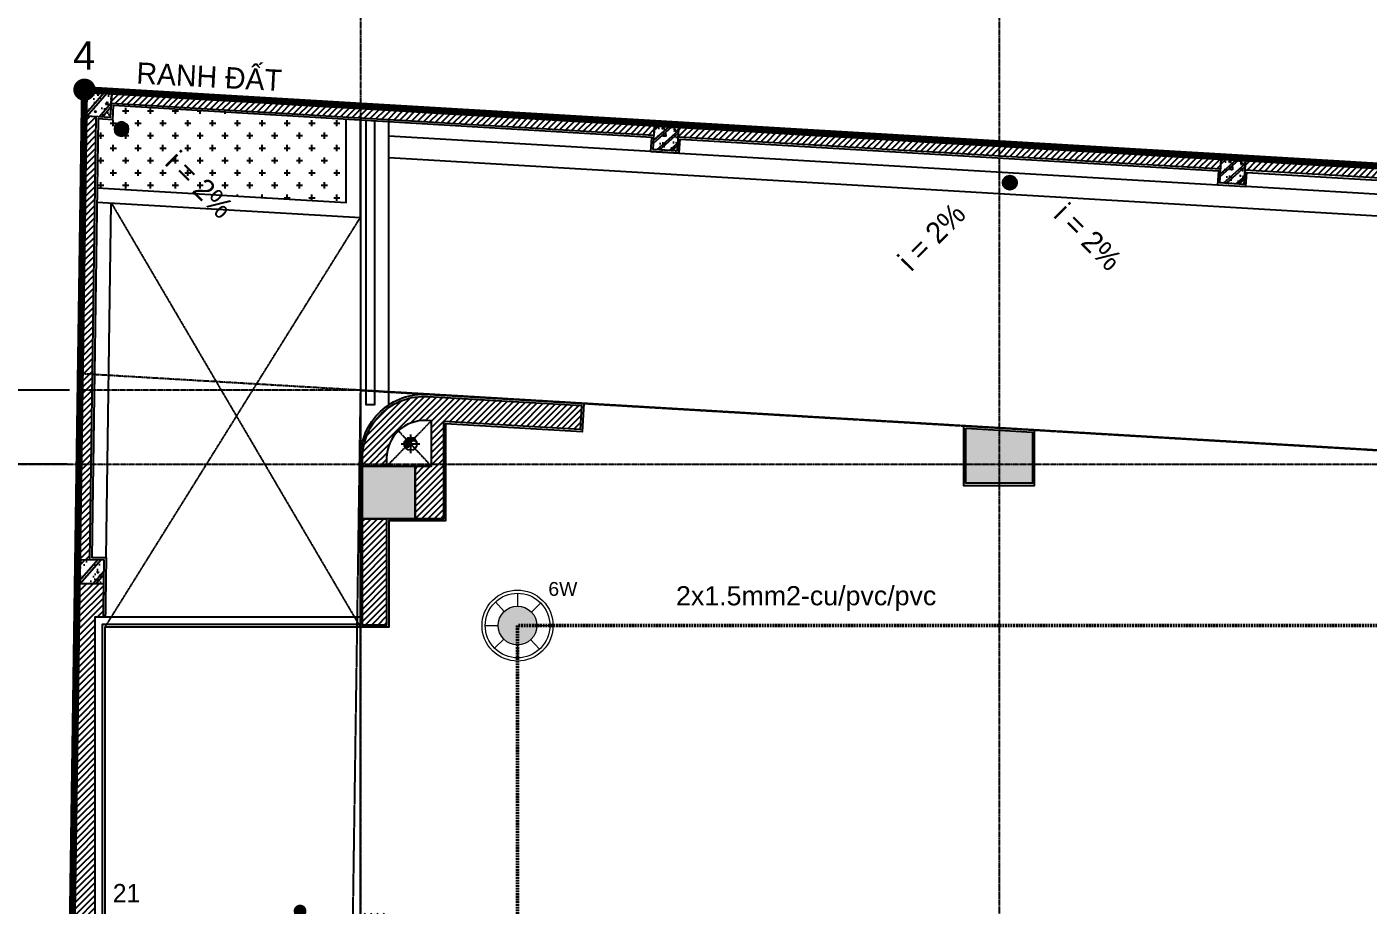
# Model space of a CAD drawing. Header units: inches. Extents: x 1721084 to 1854744, y 225101 to 488646.
# Drawn here: x 1812851 to 1822300, y 372752 to 378942 of the extents above; entities that cross this region are included whole.
import ezdxf
from ezdxf.xclip import XClip

# ---------------------------------------------------------------- set-up
doc = ezdxf.new("R2010")
doc.units = ezdxf.units.IN
doc.header["$MEASUREMENT"] = 0
doc.header["$XCLIPFRAME"] = 0
doc.set_wipeout_variables(frame=1)
for name, pattern in [('DASHED', [19.049999999999997, 12.7, -6.349999999999998]), ('X-PL-GF$0$X-GRID-T1$0$CENTER2', [1.125, 0.75, -0.125, 0.125, -0.125]), ('X-PL-GF$0$X-PL-GF$0$CENTER2', [1.125, 0.75, -0.125, 0.125, -0.125]), ('X-PL-GF$0$X-PL-GF$0$DASHDOTX2', [2, 1, -0.5, 0, -0.5]), ('X-PL-GF$0$X-PL-GF$0$DASHED', [0.75, 0.5, -0.25]), ('X-PL-GF$0$X-PL-GF$0$HIDDEN2', [0.1875, 0.125, -0.0625])]:
    doc.linetypes.add(name, pattern=pattern)
for name, color, linetype in [('A-ANNO-DIM 100', 252, 'Continuous'), ('X-PL-GF$0$A-ANNO-NOTE-ENG', 250, 'Continuous'), ('X-PL-GF$0$A-FURN-EQPM', 250, 'Continuous'), ('X-PL-GF$0$X-GRID-T1$0$A-ANNO-DIM 75', 2, 'Continuous'), ('X-PL-GF$0$X-GRID-T1$0$A-GRID', 9, 'X-PL-GF$0$X-GRID-T1$0$CENTER2'), ('X-PL-GF$0$X-PL-GF$0$A-ANNO-RNAM', 250, 'Continuous'), ('X-PL-GF$0$X-PL-GF$0$A-FLOR', 250, 'Continuous'), ('X-PL-GF$0$X-PL-GF$0$A-FLOR-ABOV', 250, 'X-PL-GF$0$X-PL-GF$0$HIDDEN2'), ('X-PL-GF$0$X-PL-GF$0$A-FLOR-COLS-CONC', 250, 'Continuous'), ('X-PL-GF$0$X-PL-GF$0$A-FLOR-DRAN', 250, 'Continuous'), ('X-PL-GF$0$X-PL-GF$0$A-FLOR-HDRL', 250, 'Continuous'), ('X-PL-GF$0$X-PL-GF$0$A-FLOR-PATT', 250, 'Continuous'), ('X-PL-GF$0$X-PL-GF$0$A-FLOR-STRS', 250, 'Continuous'), ('X-PL-GF$0$X-PL-GF$0$A-FLOR-STRS-NOTE', 250, 'Continuous'), ('X-PL-GF$0$X-PL-GF$0$A-FLOR-WALL', 250, 'Continuous'), ('X-PL-GF$0$X-PL-GF$0$A-FLOR-WALL-FNSH', 250, 'Continuous'), ('X-PL-GF$0$X-PL-GF$0$A-FLOR-WALL-PATT', 250, 'Continuous'), ('X-PL-GF$0$X-PL-GF$0$A-GRID', 250, 'X-PL-GF$0$X-PL-GF$0$CENTER2'), ('X-PL-GF$0$X-PL-GF$0$A-LAND-GRAS', 89, 'Continuous'), ('X-PL-GF$0$X-PL-GF$0$A-SECT-MED', 250, 'Continuous'), ('X-PL-GF$0$X-PL-GF$0$A-SECT-PATT', 250, 'Continuous'), ('X-PL-GF$0$X-PL-GF$0$A-XREF', 250, 'Continuous'), ('X-PL-GF$0$X-PL-GF$0$B-RanhHienTrang', 250, 'Continuous'), ('X-PL-GF$0$X-PL-GF$0$CGXD', 250, 'Continuous'), ('X-PL-GF$0$XREF2$0$A-FLOR-COLS-CONC', 250, 'Continuous'), ('X-PL-GF$0$XREF2$0$A-FLOR-PATT', 250, 'Continuous')]:
    doc.layers.add(name, color=color, linetype=linetype)
doc.layers.add('Chi tiet TB1', color=6, linetype='Continuous', lineweight=13)
doc.layers.add('TTLL', color=252, linetype='DASHED', lineweight=50)
doc.layers.add('Vien TB', color=7, linetype='Continuous', lineweight=18, true_color=0x009e00)
doc.layers.add('X-PL-GF$0$X-PL-GF$0$B-SoHieuDiem', color=250, linetype='Continuous', plot=False)
doc.layers.add('X-PL-GF$0$X-PL-GF$0$B-SoHieuDiem1', color=250, linetype='Continuous', plot=False)
doc.styles.add('HDUNGARC', font='vn_vni.shx')
doc.styles.get("Standard").update_dxf_attribs({"font": 'arial.ttf'})
doc.styles.add('X-PL-GF$0$HDUNGARC', font='vn_vni.shx')
doc.styles.add('X-PL-GF$0$X-GRID-T1$0$HDUNGARC', font='vn_vni.shx')
doc.styles.add('X-PL-GF$0$X-PL-GF$0$SYMBTEXT', font='VAVON_.TTF')
doc.styles.add('X-PL-GF$0$X-PL-GF$0$VHELVEB', font='VHELVEB0.TTF')
doc.dimstyles.new('X-PL-GF$0$X-GRID-T1$0$DIM-75', dxfattribs={"dimscale": 75, "dimtxt": 1.6, "dimasz": 1, "dimexe": 1, "dimexo": 1, "dimgap": 0.5, "dimtad": 1, "dimdec": 0, "dimzin": 0, "dimdsep": 46, "dimtxsty": 'X-PL-GF$0$X-GRID-T1$0$HDUNGARC', "dimblk": 'X-PL-GF$0$X-GRID-T1$0$_ArchTick', "dimcen": 2, "dimdle": 1, "dimclrd": 256, "dimclre": 9, "dimclrt": 3, "dimadec": 0, "dimazin": 0, "dimtfac": 1, "dimtdec": 0, "dimtix": 1, "dimtmove": 2, "dimatfit": 2, "dimfxl": 1, "dimtolj": 1, "dimtzin": 0, "dimarcsym": 2})
pattern_1 = [(45, (0, 0), (-22.09708691207961, 22.09708691207961), [])]
pattern_2 = [(54, (0, 0), (143.978068100322, -2.51314656807856), [15, -165]), (359, (0, 0), (-38.17672263258378, 148.136205541445), [12, -132]), (104.4514, (11.99817190200864, -0.2094279928046898), (105.8014581244018, 145.6229752967735), [12.748038, -140.2284224]), (50.18419999999998, (-2.79025894976501, 39.90256201039297), (215.2374651695471, -18.13376922839233), [22.5, -247.5]), (100.6356, (15.14619545357805, 38.39140331440962), (172.886977297764, 207.3887486410285), [19.1220576, -210.3426]), (355.1842000000002, (-2.79025894976501, 39.90256201039297), (172.886815400423, 207.3888836815694), [18, -198]), (25, (17.85858679287272, 31.32205098267724), (124.707658123106, -72.0000000348896), [15, -165]), (330.0000000000001, (17.85858679287272, 31.32205098267724), (38.4277435848289, 148.0712871091526), [12, -132]), (75.4514, (28.25088782156475, 25.3220443419086), (163.1354596724559, 76.07115927203152), [12.748038, -140.2284224]), (41.50000000000001, (0, 0), (-2.218253370694924, 66.5862339525476), [0, -130.3999999999999, 0, -133.9999999999999, 0, -132.4999999999999]), (11.5, (0, 0), (46.98318860929417, 82.3603496113481), [0, -76.39999999999998, 0, -127.4, 0, -50.5]), (331.5, (-44.49135664158815, -3.111138728987988), (106.8190839731312, 2.947528310489392), [0, -50, 0, -156, 0, -207]), (321.5, (-64.44263764678463, -4.506268203870494), (114.9565173145964, 28.10842846725684), [0, -65, 0, -103.6, 0, -147]), (49, (0, 0), (-64.15031431893561, 55.76501746419311), []), (49, (-1.709033606731069, 24.44031923136569), (-64.15031431893561, 55.76501746419311), [])]
pattern_3 = [(0, (0, 0), (50, 50), [50, -50])]

# ---------------------------------------------------------------- blocks, each defined once
blk = doc.blocks.new('X-PL-GF$0$PHEU THU 115X115')
for p, q in [((-15.43790575498133, -23.58826450755441), (14.24268701775872, -23.58826450755441)), ((-15.43790575498133, -91.4117354924456), (14.24268701775872, -91.4117354924456))]:
    blk.add_line(p, q)
for points in [[(-9.482600924791768, -54.19603434290184), (-43.28344451003068, -54.19603434290184)], [(-43.28344451003068, -60.65419115152329), (-9.482600924791768, -60.65419115152329)], [(36.49155470221013, -42.87137462652025), (-36.40955630420649, -42.87137462652025)], [(-36.40955630420649, -48.58054185540822), (36.49155470221013, -48.58054185540822)], [(-36.40955630420649, -66.41945814459177), (36.49155470221013, -66.41945814459177)], [(36.49155470221013, -72.12862537347974), (-36.40955630420649, -72.12862537347974)], [(30.4041321240511, -30.40287615318084), (30.4041321240511, -30.40287615318084), (-31.43376121902838, -30.40287615318084)], [(-31.43376121902838, -36.863928665196), (30.4041321240511, -36.863928665196)], [(-31.43376121902838, -78.136071334804), (30.4041321240511, -78.136071334804)], [(30.4041321240511, -84.59712384681916), (30.4041321240511, -84.59712384681916), (-31.43376121902838, -84.59712384681916)], [(8.978155363991391, -54.19603434290184), (42.7789989492303, -54.19603434290184)], [(42.7789989492303, -60.65419115152329), (8.978155363991391, -60.65419115152329)]]:
    blk.add_lwpolyline(points)
for radius in [51.45152249066621, 46.57292621760693, 4.594603257156433]:
    blk.add_circle((-0.2522227804001886, -57.5), radius)
for centre, radius, start, end in [((-42.55626883552759, -57.42511274721619), 3.309944380612229, 102.6910741584825, 257.3089258415174), ((-36.3302054702508, -45.72595824096788), 2.855686286463456, 91.59228034863337, 268.4077196513667), ((-36.3302054702508, -69.27404175903939), 2.855686286463456, 91.59228034863337, 268.4077196513667), ((-31.12392294632446, -33.63340240919206), 3.245350465819644, 95.47845449965135, 264.5215455003486), ((-31.12392294632446, -81.36659759081522), 3.245350465819644, 95.47845449965135, 264.5215455003486), ((-11.00198453679331, -57.4251127472089), 3.568679573956446, 295.1984696173395, 64.80153038266046), ((10.49753897599294, -57.4251127472089), 3.568679573956446, 115.1984696173395, 244.8015303826605), ((29.94667727740307, -33.63340240918478), 3.262754178219241, 278.0597159257377, 81.94028407426231), ((29.94667727740307, -81.36659759081522), 3.262754178219241, 278.0597159257377, 81.94028407426231), ((35.88332438809448, -45.72595824096061), 2.918662660680424, 282.0282235757958, 77.97177642420422), ((35.88332438809448, -69.27404175903212), 2.918662660680424, 282.0282235757958, 77.97177642420422), ((42.05182327472721, -57.42511274721619), 3.309944380612229, 282.6910741584826, 77.30892584151742)]:
    blk.add_arc(centre, radius, start, end)
for points in [[(14.24268701775872, -23.58826450755441), (16.71682635079196, -21.64592190393887), (15.00893013480527, -18.70718598294479), (9.913556541374417, -16.53520093131374), (-0.6807847030140693, -15.628228584319), (-13.14400985479005, -17.76942370249162), (-17.35475464031333, -20.73333771834587), (-17.6897810909868, -22.51271087943314), (-15.43790575498133, -23.58826450755441)], [(14.24268701775872, -91.4117354924456), (16.71682635079196, -93.35407809606113), (15.00893013480527, -96.2928140170552), (9.913556541374417, -98.46479906869357), (-0.6807847030140693, -99.371771415681), (-13.14400985479005, -97.23057629750838), (-17.35475464031333, -94.26666228166141), (-17.6897810909868, -92.48728912055955), (-15.43790575498133, -91.4117354924456)]]:
    blk.add_spline(points, degree=3)
blk = doc.blocks.new('X-PL-GF$0$XREF2')
at = {"layer": 'X-PL-GF$0$XREF2$0$A-FLOR-PATT'}
h = blk.add_hatch(dxfattribs=at)
h.set_pattern_fill('!BTCT', color=256, scale=25, pattern_type=2)
h.set_pattern_definition([(50, (0, 0), (179.3150456501883, -15.68803374564877), [18.75, -206.25]), (355, (0, 0), (-34.68783340325, 188.0480334250029), [15, -165]), (100.4514, (14.94292, -1.307334999999999), (144.6273454285054, 172.3598855152384), [15.9350475, -175.285528]), (46.18420000000002, (0, 50), (266.8102621564111, -41.37975358225452), [28.125, -309.375]), (96.6356, (22.23418625, 46.55167324999999), (233.6656763871758, 243.5294677251104), [23.902572, -262.92825]), (351.1842000000001, (0, 50), (233.6654862834068, 243.5296502313311), [22.5, -247.5]), (21, (25, 37.5), (149.2267630296154, -100.6547226663347), [18.75, -206.25]), (326, (25, 37.5), (60.82883298039543, 181.2875112617133), [15, -165]), (71.45140000000002, (37.43555825, 29.1120985), (210.0556571453725, 80.6326241774881), [15.9350475, -175.285528]), (37.50000000000001, (0, 0), (3.039963829322667, 83.22346345782788), [0, -163, 0, -167.5, 0, -165.625]), (7.499999999999999, (0, 0), (65.76738436053715, 98.60292797059006), [0, -95.5, 0, -159.25, 0, -63.125]), (327.5, (-55.75, 0), (133.4556090431022, -5.638717933594937), [0, -62.5, 0, -195, 0, -258.75]), (317.5, (-80.75000000000001, 0), (145.7965423355966, 25.02624558307943), [0, -81.25, 0, -129.5, 0, -183.75]), (45, (0, 0), (-75.13009550107068, 75.13009550107068), []), (45, (0, 30.625), (-75.13009550107068, 75.13009550107068), [])])
h.paths.add_polyline_path([(20684.99999999999, 3915.000000000058), (20684.99999999999, 4285.000000000056), (20315.00000000015, 4285.000000000056), (20315.00000000015, 3915.000000000058)])
h.paths.add_polyline_path([(20684.99999918887, 374.6332916433435), (20684.99999918887, 685.0000000000528), (19915.00000000002, 685.0000000000517), (19915.00000000002, 374.6332916433425)])
h.paths.add_polyline_path([(15485.00000000008, -984.9999999999764), (15485.00000000008, -714.9999999998672), (14815.00000000008, -714.9999999998689), (14815.00000000008, -984.9999999999744)])
h.paths.add_polyline_path([(15384.99999999999, 3915.000000000034), (15384.99999999999, 4385.000000000058), (15014.99999999998, 4385.000000000056), (15014.99999999998, 3915.000000000034)])
h.paths.add_polyline_path([(8785.000000000175, 5464.999999999941), (8785.000000000175, 5934.99999999994), (8215.000000000175, 5934.999999999942), (8215.000000000175, 5464.999999999941)])
h.paths.add_polyline_path([(4265.000000000006, -984.9999999999792), (4735.000000000001, -984.9999999999792), (4735, -614.9999999998835), (4265.000000000006, -614.9999999998835)])
h.paths.add_polyline_path([(385.0000000000219, 15.0000000000291), (385.0000000000219, 385.0000000000283), (15.00000000002183, 385.0000000000272), (15.00000000002183, 15.0000000000291)])
h.paths.add_polyline_path([(15.00000000002183, 5935.000000000028), (15.00000000002183, 5465.000000000028), (585.0000000000217, 5465.000000000028), (585.000000000029, 5935.000000000028)])
h.paths.add_polyline_path([(4734.999999999876, 11575.58118903297), (4264.999999999876, 11603.31734586404), (4264.999999999876, 11214.99999999994), (4734.999999999876, 11214.99999999994)])
h.paths.add_polyline_path([(8785.000000000233, 11336.55203909347), (8415.000000000213, 11358.38688596065), (8415.000000000198, 10965.00146173001), (8785.000000000207, 10965.00000000014)])
h.paths.add_polyline_path([(8785.000000000033, -614.9999999999718), (8415.000000000035, -614.9999999999718), (8415.000000000035, -984.9999999999781), (8785.000000000036, -984.9999999999781)])
h.paths.add_polyline_path([(15.00000000002182, 11335.00000000015), (15.00000000002183, 10965.00000000015), (385.0000000000219, 10965.00000000015), (385.0000000000219, 11335.00000000015)])
h.paths.add_polyline_path([(15485.00000000021, 10941.1403626419), (15015.0000000002, 10968.90048736221), (15015.0000000002, 10664.9999999063), (15485.00000000021, 10664.9999999063)])
h.paths.add_polyline_path([(20685.04201184699, 10634.25258519437), (20315.00000000023, 10656.0931995088), (20315.00000000023, 10215.00000000135), (20685.04201184699, 10215.00000000135)])
at = {"layer": 'X-PL-GF$0$XREF2$0$A-FLOR-COLS-CONC'}
for points in [[(4264.999999999876, 11603.31734586404), (4734.999999999876, 11575.58118903297), (4734.999999999876, 11214.99999999994), (4264.999999999876, 11214.99999999994)], [(15.00000000002183, 11335.00000000015), (385.0000000000219, 11335.00000000015), (385.0000000000219, 10965.00000000015), (15.00000000002183, 10965.00000000015)]]:
    blk.add_lwpolyline(points, close=True, dxfattribs=at)
blk = doc.blocks.new('X-PL-GF$0$X-GRID-T1$0$_ArchTick')
at = {"color": 0, "linetype": 'ByBlock', "const_width": 0.15}
blk.add_lwpolyline([(-0.5000000000000018, -0.4822552045807244), (0.5, 0.5177447954192829)], dxfattribs=at)
blk = doc.blocks.new('*D265')
at = {"layer": 'Defpoints', "color": 0, "transparency": 16777216}
for p in [(-2878.678544014208, 11350.00000000012), (-1991.108536304821, 11350.00000000012), (-2178.662637090867, 5700.000000000158)]:
    blk.add_point(p, dxfattribs=at)
at = {"layer": 'X-PL-GF$0$X-GRID-T1$0$A-ANNO-DIM 75', "color": 9, "lineweight": -2, "transparency": 16777216}
for p, q in [((-2066.108536304822, 11350.00000000012), (-2953.678544014208, 11350.00000000012)), ((-2253.662637090867, 5700.000000000158), (-2953.678544014206, 5700.000000000158))]:
    blk.add_line(p, q, dxfattribs=at)
at = {"layer": 'X-PL-GF$0$X-GRID-T1$0$A-ANNO-DIM 75', "lineweight": -2, "transparency": 16777216}
blk.add_line((-2878.678544014206, 5625.000000000157), (-2878.678544014208, 11425.00000000012), dxfattribs=at)
at = {"layer": 'X-PL-GF$0$X-GRID-T1$0$A-ANNO-DIM 75', "lineweight": -2, "transparency": 16777216, "xscale": 75, "yscale": 75, "zscale": 75}
for p, rotation in [((-2878.678544014208, 11350.00000000012), 90), ((-2878.678544014206, 5700.000000000158), 270)]:
    blk.add_blockref('X-PL-GF$0$X-GRID-T1$0$_ArchTick', p, dxfattribs=dict(at, rotation=rotation))
at = {"layer": 'X-PL-GF$0$X-GRID-T1$0$A-ANNO-DIM 75', "color": 3, "transparency": 16777216, "insert": (-2976.178544014204, 8525.000000000138), "char_height": 120, "attachment_point": 5, "rotation": 90, "style": 'X-PL-GF$0$X-GRID-T1$0$HDUNGARC'}
blk.add_mtext('\\A1;5650', dxfattribs=at)
blk = doc.blocks.new('*D266')
at = {"layer": 'Defpoints', "color": 0, "transparency": 16777216}
for p in [(-3328.678544014371, 11870.00821583272), (-1974.659457902061, 11870.00821583272), (-1991.108536304821, 11350.00000000012)]:
    blk.add_point(p, dxfattribs=at)
at = {"layer": 'X-PL-GF$0$X-GRID-T1$0$A-ANNO-DIM 75', "lineweight": -2, "transparency": 16777216}
blk.add_line((-3328.678544014371, 11275.00000000012), (-3328.678544014371, 11945.00821583272), dxfattribs=at)
at = {"layer": 'X-PL-GF$0$X-GRID-T1$0$A-ANNO-DIM 75', "color": 9, "lineweight": -2, "transparency": 16777216}
for p, q in [((-2049.659457902062, 11870.00821583272), (-3403.678544014371, 11870.00821583272)), ((-2066.108536304822, 11350.00000000012), (-3403.678544014371, 11350.00000000012))]:
    blk.add_line(p, q, dxfattribs=at)
at = {"layer": 'X-PL-GF$0$X-GRID-T1$0$A-ANNO-DIM 75', "lineweight": -2, "transparency": 16777216, "xscale": 75, "yscale": 75, "zscale": 75}
for p, rotation in [((-3328.678544014371, 11870.00821583272), 90), ((-3328.678544014371, 11350.00000000012), 270)]:
    blk.add_blockref('X-PL-GF$0$X-GRID-T1$0$_ArchTick', p, dxfattribs=dict(at, rotation=rotation))
at = {"layer": 'X-PL-GF$0$X-GRID-T1$0$A-ANNO-DIM 75', "color": 3, "transparency": 16777216, "insert": (-3426.178544014368, 11610.00410791642), "char_height": 120, "attachment_point": 5, "rotation": 90, "style": 'X-PL-GF$0$X-GRID-T1$0$HDUNGARC'}
blk.add_mtext('\\A1;520', dxfattribs=at)
blk = doc.blocks.new('*D267')
at = {"layer": 'Defpoints', "color": 0, "transparency": 16777216}
for p in [(-3328.678544014356, 11350.00000000012), (-1991.108536304821, 11350.00000000012), (-2178.662637090867, -999.9999999998148)]:
    blk.add_point(p, dxfattribs=at)
at = {"layer": 'X-PL-GF$0$X-GRID-T1$0$A-ANNO-DIM 75', "color": 9, "lineweight": -2, "transparency": 16777216}
for p, q in [((-2066.108536304822, 11350.00000000012), (-3403.678544014356, 11350.00000000012)), ((-2253.662637090867, -999.9999999998148), (-3403.678544014353, -999.999999999815))]:
    blk.add_line(p, q, dxfattribs=at)
at = {"layer": 'X-PL-GF$0$X-GRID-T1$0$A-ANNO-DIM 75', "lineweight": -2, "transparency": 16777216}
blk.add_line((-3328.678544014355, -1074.999999999815), (-3328.678544014356, 11425.00000000012), dxfattribs=at)
at = {"layer": 'X-PL-GF$0$X-GRID-T1$0$A-ANNO-DIM 75', "lineweight": -2, "transparency": 16777216, "xscale": 75, "yscale": 75, "zscale": 75}
for p, rotation in [((-3328.678544014356, 11350.00000000012), 90), ((-3328.678544014355, -999.999999999815), 270)]:
    blk.add_blockref('X-PL-GF$0$X-GRID-T1$0$_ArchTick', p, dxfattribs=dict(at, rotation=rotation))
at = {"layer": 'X-PL-GF$0$X-GRID-T1$0$A-ANNO-DIM 75', "color": 3, "transparency": 16777216, "insert": (-3426.178544014352, 5175.000000000153), "char_height": 120, "attachment_point": 5, "rotation": 90, "style": 'X-PL-GF$0$X-GRID-T1$0$HDUNGARC'}
blk.add_mtext('\\A1;12350', dxfattribs=at)
blk = doc.blocks.new('X-PL-GF$0$X-PL-GF$0$RANH DAT')
at = {"color": 20, "linetype": 'X-PL-GF$0$X-PL-GF$0$DASHDOTX2', "ltscale": 4, "const_width": 50}
blk.add_lwpolyline([(-11627.29456309721, -102.3376698006832), (-11627.29456309721, -102.3376698006832), (-2.910383e-10, 1.164153e-10), (992.3107898987656, 14373.5282487044), (-5110.730678946215, 14733.68764396724), (-10633.96828031746, 15059.63101499682), (-41580.12939057983, 16885.85990410079), (-41827.60296804322, -102.3376699942382), (-17866.78343735436, -102.337669765111), (-11627.29456321617, -102.3376697921485)], dxfattribs=at)
at = {"layer": 'X-PL-GF$0$X-PL-GF$0$B-SoHieuDiem1', "const_width": 78.39999999999998}
blk.add_lwpolyline([(-41619.22845419732, 16888.67117135064, 1), (-41541.03032696235, 16883.04863685094, 1)], format="xyb", close=True, dxfattribs=at)
at = {"layer": 'X-PL-GF$0$X-PL-GF$0$A-ANNO-RNAM', "insert": (-40700.77628038506, 16977.5722105059), "char_height": 150, "width": 5649.764704245291, "attachment_point": 5, "rotation": 356.99999999999994, "style": 'X-PL-GF$0$X-PL-GF$0$SYMBTEXT'}
blk.add_mtext('RANH ÑAÁT', dxfattribs=at)
at = {"layer": 'X-PL-GF$0$X-PL-GF$0$B-SoHieuDiem', "style": 'X-PL-GF$0$X-PL-GF$0$VHELVEB'}
blk.add_text('4', height=200, dxfattribs=at).set_placement((-41660.06065482504, 17027.69573989242))
blk = doc.blocks.new('X-PL-GF$0$X-PL-GF$0$NM 90')
h = blk.add_hatch()
h.set_pattern_fill('DASH', color=8, scale=400)
h.set_pattern_definition(pattern_3)
h.paths.add_polyline_path([(0, 45, 1), (0, 0)])
h.paths.add_polyline_path([(0, 45), (0, 0), (45, 0, 0.4142135623730951)])
h.paths.add_polyline_path([(45, 0), (0, 0, -1), (-2.7e-15, -45, 0.4142135623730951)])
h = blk.add_hatch()
h.set_pattern_fill('DASH', color=256, scale=400)
h.set_pattern_definition(pattern_3)
h.paths.add_polyline_path([(0, 45, 1), (0, 0)])
h.paths.add_polyline_path([(0, 45), (0, 0), (45, 0, 0.4142135623730951)])
h.paths.add_polyline_path([(45, 0), (0, 0, -1), (-3.6e-15, -45, 0.4142135623730951)])
h = blk.add_hatch()
h.set_pattern_fill('DASH', color=8, scale=400)
h.set_pattern_definition(pattern_3)
h.paths.add_polyline_path([(0, 45, 1), (0, 0)])
h.paths.add_polyline_path([(0, 45), (0, 0), (45, 0, 0.4142135623730951)])
h.paths.add_polyline_path([(45, 0), (0, 0, -1), (-3.6e-15, -45, 0.4142135623730951)])
h = blk.add_hatch(color=8)
h.dxf.hatch_style = 1
h.paths.add_polyline_path([(0, 45, 1), (0, 0)])
h.paths.add_polyline_path([(0, 45), (0, -3.6e-15), (45, 0, 0.4142135623730951)])
h.paths.add_polyline_path([(45, 0), (-1.8e-15, 0, -1), (-7.1e-15, -45, 0.4142135623730951)])
at = {"color": 8}
for points in [[(65, 0), (-65, 0)], [(0, 65), (0, -65)]]:
    blk.add_lwpolyline(points, dxfattribs=at)
blk.add_circle((0, 0), 45)
for centre, start, end in [((1.4e-15, 22.5), 90, 270), ((1.4e-15, -22.5), 270, 90.00000000000004)]:
    blk.add_arc(centre, 22.5, start, end)
blk = doc.blocks.new('X-PL-GF$0$X-PL-GF$0$thangGF1')
at = {"layer": 'X-PL-GF$0$X-PL-GF$0$A-FLOR-HDRL'}
for points in [[(1.45519e-11, 8369.999999999034), (-1869.999999999986, 8369.999999999034), (-1869.999999999977, -820.0000000010523), (9.8908e-12, -820.0000000000864)], [(1.45519e-11, 8319.999999999032), (-1819.999999999987, 8319.999999999032), (-1819.999999999977, -770.0000000009967), (-4.55884e-11, -770.0000000000864)]]:
    blk.add_lwpolyline(points, dxfattribs=at)
at = {"layer": 'X-PL-GF$0$X-PL-GF$0$A-FLOR-STRS'}
for points in [[(1.45519e-11, 8299.999999999034), (-1799.999999999987, 8299.999999999034), (-1799.999999999977, -750.0000000009738), (-6.74163e-11, -750.0000000000864)], [(-2.36469e-11, 4424.99999999893), (1.45519e-11, 8299.999999999034)]]:
    blk.add_lwpolyline(points, dxfattribs=at)
at = {"layer": 'X-PL-GF$0$X-PL-GF$0$A-FLOR-STRS-NOTE', "color": 174, "const_width": 45}
blk.add_lwpolyline([(-447.4999999993723, 6300.000076101227, -1), (-402.5000000005948, 6299.999923896553, -1)], format="xyb", close=True, dxfattribs=at)
blk = doc.blocks.new('4566')
at = {"layer": 'Chi tiet TB1', "ltscale": 50}
h = blk.add_hatch(color=3, dxfattribs=at)
h.set_gradient(color1=(0, 255, 0), color2=(0, 230, 0), one_color=1, tint=0.449999988079071, name='SPHERICAL')
edge = h.paths.add_edge_path()
edge.add_ellipse((0, 0), major_axis=(0.9918582567488411, 0.9918582567488411), ratio=0.9999999998799904, start_angle=0, end_angle=360)
at = {"layer": 'Chi tiet TB1', "color": 3, "ltscale": 50}
for p, q in [((-0.0001124633126892, 2.337832326651549), (-6.74779876135e-05, 1.40269939601421)), ((-1.597113059833644, 1.707246286096051), (-0.9582678359001872, 1.02434777165763)), ((1.672889646724796, 1.63306467665825), (1.003733788034878, 0.9798388059716672)), ((1.402699397935065, 6.74780458212e-05), (2.337832329911179, 0.0001124633708969)), ((-2.337832329911179, -0.0001124633708969), (-1.402699397935065, -6.74780458212e-05)), ((-1.003733788034878, -0.9798388059716672), (-1.672889646724796, -1.63306467665825)), ((6.74779876135e-05, -1.40269939601421), (0.0001124633126892, -2.337832326651549)), ((0.9582678359001872, -1.02434777165763), (1.597113059833644, -1.707246286096051))]:
    blk.add_line(p, q, dxfattribs=at)
blk.add_ellipse((0, 0), major_axis=(0.9918582567488408, 0.9918582567488408), ratio=0.9999999998799904, start_param=5.498003643449576, end_param=11.78118895062916, dxfattribs=at)
at = {"layer": 'Vien TB', "ltscale": 50}
for major_axis, ratio, start_param, end_param in [((-1.818406803973981, 1.818406803973981), 0.9999999999883924, 2.35614697415892, 8.639332281338504), ((-1.653097094603011, 1.653097094603011), 0.9999999999081464, 3.927127140388231, 10.21031244756781)]:
    blk.add_ellipse((0, 0), major_axis=major_axis, ratio=ratio, start_param=start_param, end_param=end_param, dxfattribs=at)
at = {"layer": 'Vien TB', "ltscale": 50, "insert": (2.232189822984665, 3.151799126411863), "char_height": 1, "attachment_point": 1}
blk.add_mtext_dynamic_manual_height_columns('6W', width=2.593374908153436, gutter_width=1, heights=[0], dxfattribs=at)
blk = doc.blocks.new('X-PL-GF$0$X-GRID-T1')
at = {"layer": 'X-PL-GF$0$X-GRID-T1$0$A-GRID', "ltscale": 8}
for p, q in [((5.9835e-12, 15788.19757388748), (-2.3166e-12, -4800.000000207501)), ((4500.000000000136, 15788.19757388748), (4500.000000000129, -4800.000000207501))]:
    blk.add_line(p, q, dxfattribs=at)
for points in [[(4.5541e-12, 11870.00821583272), (-1974.65945790206, 11870.00821583272)], [(4.5541e-12, 11870.00821583272), (27299.99999999995, 10258.95059563551)], [(-3578.678544014038, 11350.00000000011), (10959.40035276939, 11350.00000000013)]]:
    blk.add_lwpolyline(points, dxfattribs=at)
at = {"layer": 'X-PL-GF$0$X-GRID-T1$0$A-ANNO-DIM 75'}
for base, p1, p2, picture, middle in [((-3328.678544014371, 11870.00821583272), (-1991.108536304819, 11350.00000000012), (-1974.65945790206, 11870.00821583272), '*D266', (-3426.178544014368, 11610.00410791642)), ((-3328.678544014356, 11350.00000000012), (-2178.662637090866, -999.9999999998143), (-1991.108536304819, 11350.00000000011), '*D267', (-3426.178544014352, 5175.000000000153)), ((-2878.678544014208, 11350.00000000012), (-2178.662637090866, 5700.000000000156), (-1991.108536304819, 11350.00000000011), '*D265', (-2976.178544014204, 8525.000000000138))]:
    dim = blk.add_linear_dim(base=base, p1=p1, p2=p2, angle=90, dimstyle='X-PL-GF$0$X-GRID-T1$0$DIM-75', dxfattribs=at)
    dim.commit()
    dim.dimension.update_dxf_attribs({"geometry": picture, "text_midpoint": middle})
blk = doc.blocks.new('X-PL-GF')
at = {"layer": 'X-PL-GF$0$X-PL-GF$0$A-FLOR-PATT'}
h = blk.add_hatch(dxfattribs=at)
h.set_pattern_fill('ANSI31', color=250, scale=250)
h.set_pattern_definition(pattern_1)
h.paths.add_polyline_path([(-1751.792056499105, 13961.84031778528), (-1755.915799153085, 13891.96188945206), (2068.279459091985, 13666.28427362946), (2072.403201746041, 13736.16270196399)])
h = blk.add_hatch(dxfattribs=at)
h.set_pattern_fill('ANSI31', color=250, scale=250)
h.set_pattern_definition(pattern_1)
h.paths.add_polyline_path([(-1908.777906111688, 3691.595064760143), (-2078.759871247876, 3694.07125708649), (-2125.58903728401, 479.4123281463346), (-1955.607072147822, 476.9361358199891)])
h.paths.add_polyline_path([(-2075.846703805583, 3894.050039567583), (-1905.864738669395, 3891.573847241238), (-1859.254058980916, 7091.234367475268), (-2029.236024117103, 7093.710559801611)])
h.paths.add_polyline_path([(-1809.51172549961, 10505.87207889647), (-1979.493690635797, 10508.34827122282), (-2026.322856674811, 7293.689342282708), (-1856.340891538622, 7291.213149956358)])
h.paths.add_polyline_path([(-1861.564319048267, 13798.02256012368), (-1931.511614614602, 13802.15036684655), (-1977.017498309925, 10678.33023632692), (-1907.024924431452, 10677.31062774085)])
h.paths.add_polyline_path([(-2103.572578456228, -2814.999999983633), (-2058.072658302282, 308.4107544237619), (-2128.065229616292, 309.4303629913534), (-2173.580002830723, -2814.999999999777)])
h = blk.add_hatch(dxfattribs=at)
h.set_pattern_fill('ANSI31', color=250, scale=250)
h.set_pattern_definition(pattern_1)
h.paths.add_polyline_path([(6066.30321451825, 13500.47028255452), (6062.17947186427, 13430.5918542213), (2237.984213619032, 13656.26947004102), (2242.107956273089, 13726.14789837555)])
h = blk.add_hatch(dxfattribs=at)
h.set_pattern_fill('ANSI31', color=250, scale=250)
h.set_pattern_definition(pattern_1)
h.paths.add_polyline_path([(6234.314038891285, 13490.55544303501), (6230.190296237281, 13420.67701470179), (10054.38555448227, 13194.99939887786), (10058.50929713635, 13264.87782721238)])
at = {"layer": 'X-PL-GF$0$X-PL-GF$0$A-FLOR-WALL-PATT'}
h = blk.add_hatch(dxfattribs=at)
h.set_pattern_fill('ANSI31', color=250, scale=250)
h.set_pattern_definition(pattern_1)
h.paths.add_polyline_path([(475.626115064626, 11825.94412984238, 0.4709200845927181), (18.71105494903037, 11335.00000000015), (184.9999999999993, 11335.00000000016), (184.9999999999986, 11391.69448306001, -0.4315853698988815), (465.6113114760797, 11656.23424746982), (499.9999999999998, 11654.20486436744), (499.9999999999991, 11335.00000000015), (384.9999999998617, 11335.00000000015), (384.9999999998617, 10965.00000000015), (584.9999999999978, 10965.00000000015), (585, 11650.16369701996), (1549.032748979716, 11593.27313634718), (1558.990519206922, 11762.01143831343)])
at = {"layer": 'X-PL-GF$0$X-PL-GF$0$A-LAND-GRAS', "ltscale": 40}
h = blk.add_hatch(dxfattribs=at)
h.set_pattern_fill('CROSS', color=256, scale=350)
h.set_pattern_definition([(0, (0, 0), (87.5, 87.5), [43.75, -131.25]), (90, (21.875, -21.875), (-87.49999999999999, 87.5), [43.75, -131.25])])
h.paths.add_polyline_path([(-1746.869056964077, 13776.2656091379), (-1843.11729702087, 13781.90923388878), (-1853.865709084174, 13296.69836149532), (-99.99999999985654, 13193.19730964833), (-99.99999999985519, 13779.23644248459), (-1740.978476787998, 13876.08378869268)])
at = {"layer": 'X-PL-GF$0$X-PL-GF$0$A-SECT-PATT'}
h = blk.add_hatch(dxfattribs=at)
h.set_pattern_fill('!BTCT', color=256, scale=20, angle=4, pattern_type=2)
h.set_pattern_definition(pattern_2)
h.paths.add_polyline_path([(-1930.055030289654, 13902.13975807831), (-1931.511614010801, 13802.15036683776), (-1761.639611092935, 13792.12569337652), (-1755.915799153085, 13891.96188945206)])
h.paths.add_polyline_path([(-1751.792056499106, 13961.84031778528), (-1929.032981324932, 13972.29985414235), (-1930.055030289658, 13902.13975807831), (-1755.915799153088, 13891.96188945206)])
h = blk.add_hatch(dxfattribs=at)
h.set_pattern_fill('!BTCT', color=256, scale=15, pattern_type=2)
h.set_pattern_definition([(46.6227153366352, (2057.476794659763, 13551.72169998981), (106.8476584532461, -15.73460780631686), [11.25, -123.75]), (351.6227153366352, (2057.476794659763, 13551.72169998981), (-14.12973929233931, 113.85895478868), [8.999999999999998, -98.99999999999999]), (97.07411533663515, (2066.380765956003, 13550.41048337535), (92.71799489577957, 98.12427389537321), [9.5610285, -105.1713168]), (42.80691533663514, (2059.244112940076, 13581.66959784752), (158.3455056701863, -34.21550574685858), [16.875, -185.625]), (93.2583153366352, (2072.439569897329, 13578.81829742559), (148.5637977880467, 137.604680068285), [14.3415432, -157.75695]), (347.8069153366351, (2059.244112940076, 13581.66959784752), (148.5636903748132, 137.6047961013154), [13.5, -148.5]), (17.62271533663523, (2073.776232298855, 13573.29896424294), (85.8227785096028, -65.56257079044269), [11.25, -123.75]), (322.6227153366354, (2073.776232298855, 13573.29896424294), (42.84176819092293, 106.4335192329718), [9, -99]), (68.0741153366352, (2080.92812703126, 13567.83541210726), (128.6645775064622, 40.87084780221247), [9.5610285, -105.1713168]), (34.12271533663517, (2057.476794659763, 13551.72169998981), (4.762457491434027, 49.73990398706337), [0, -97.8, 0, -100.5, 0, -99.375]), (4.122715336635192, (2057.476794659763, 13551.72169998981), (42.87715332586436, 56.73437029411992), [0, -57.3, 0, -95.55, 0, -37.875]), (324.1227153366352, (2024.084888548412, 13553.69225987236), (79.73499077760532, -8.094525723919485), [0, -37.5, 0, -117, 0, -155.25]), (314.1227153366352, (2009.110939619555, 13554.57591901251), (88.21058598361807, 9.836291040159283), [0, -48.75, 0, -77.69999999999997, 0, -110.25]), (41.62271533663511, (2057.476794659763, 13551.72169998981), (-42.34419269851279, 47.6553443457417), []), (41.62271533663511, (2058.559277106455, 13570.06478742766), (-42.34419269851279, 47.6553443457417), [])])
h.paths.add_polyline_path([(2072.403201746041, 13736.16270196399), (2062.388398157599, 13566.45794743694), (2147.240775421124, 13561.45054564272), (2157.25557900957, 13731.15530016977)])
h.paths.add_polyline_path([(2232.093152684646, 13556.4431438485), (2242.107956273086, 13726.14789837554), (2157.25557900957, 13731.15530016977), (2147.240775421124, 13561.45054564272)])
h = blk.add_hatch(dxfattribs=at)
h.set_pattern_fill('!BTCT', color=256, scale=15, pattern_type=2)
h.set_pattern_definition([(46.6227153366352, (6050.529842354961, 13316.07926261471), (106.8476584532461, -15.73460780631686), [11.25, -123.75]), (351.6227153366352, (6050.529842354961, 13316.07926261471), (-14.12973929233931, 113.85895478868), [8.999999999999996, -98.99999999999999]), (97.07411533663515, (6059.4338136512, 13314.76804600025), (92.71799489577957, 98.12427389537321), [9.561028499999997, -105.1713168]), (42.80691533663514, (6052.297160635273, 13346.02716047242), (158.3455056701863, -34.21550574685858), [16.875, -185.625]), (93.25831533663515, (6065.492617592527, 13343.1758600505), (148.5637977880467, 137.604680068285), [14.3415432, -157.75695]), (347.8069153366351, (6052.297160635273, 13346.02716047242), (148.5636903748132, 137.6047961013154), [13.5, -148.5]), (17.62271533663523, (6066.829279994053, 13337.65652686784), (85.8227785096028, -65.56257079044269), [11.25, -123.75]), (322.6227153366354, (6066.829279994053, 13337.65652686784), (42.84176819092293, 106.4335192329718), [9, -99]), (68.0741153366352, (6073.981174726458, 13332.19297473215), (128.6645775064622, 40.87084780221247), [9.5610285, -105.1713168]), (34.12271533663517, (6050.529842354961, 13316.07926261471), (4.762457491434027, 49.73990398706337), [0, -97.8, 0, -100.5, 0, -99.375]), (4.122715336635192, (6050.529842354961, 13316.07926261471), (42.87715332586436, 56.73437029411992), [0, -57.3, 0, -95.55, 0, -37.875]), (324.1227153366352, (6017.137936243608, 13318.04982249725), (79.73499077760532, -8.094525723919485), [0, -37.5, 0, -117, 0, -155.25]), (314.1227153366352, (6002.163987314752, 13318.93348163742), (88.21058598361807, 9.836291040159283), [0, -48.75, 0, -77.69999999999997, 0, -110.25]), (41.62271533663511, (6050.529842354961, 13316.07926261471), (-42.34419269851279, 47.6553443457417), []), (41.62271533663511, (6051.612324801652, 13334.42235005256), (-42.34419269851279, 47.6553443457417), [])])
h.paths.add_polyline_path([(6065.45624944124, 13500.52026458889), (6055.441445852795, 13330.81551006184), (6140.293823116322, 13325.80810826762), (6150.308626704767, 13495.51286279467)])
h.paths.add_polyline_path([(6225.146200379842, 13320.8007064734), (6235.161003968284, 13490.50546100044), (6150.308626704767, 13495.51286279467), (6140.293823116322, 13325.80810826762)])
h = blk.add_hatch(dxfattribs=at)
h.set_pattern_fill('!BTCT', color=256, scale=20, angle=4, pattern_type=2)
h.set_pattern_definition(pattern_2)
h.paths.add_polyline_path([(-1979.493690031995, 10508.34827121402), (-1809.511724858068, 10505.87207888713), (-1808.273628695129, 10590.86306143918), (-1978.255593869057, 10593.33925376608)])
h.paths.add_polyline_path([(-1807.03553253219, 10675.85404399124), (-1977.017497706118, 10678.33023631813), (-1978.255593869057, 10593.33925376608), (-1808.273628695129, 10590.86306143918)])
at = {"layer": 'X-PL-GF$0$X-PL-GF$0$A-FLOR'}
for points in [[(-1855.323728330257, 13196.61042777208), (1.441549e-10, 13087.12202372595), (1.446874e-10, 13773.33413952369)], [(-1853.865709084174, 13296.69836149532), (-99.99999999985631, 13193.19730964833), (-99.99999999985519, 13779.23644248459)], [(1.446874e-10, 13773.33413952369), (1.446874e-10, 11392.66978489103)], [(200.0000000001444, 11766.83516785965), (200.0000000001444, 13773.33413952369)]]:
    blk.add_lwpolyline(points, dxfattribs=at)
at = {"layer": 'X-PL-GF$0$X-PL-GF$0$A-FLOR-ABOV', "ltscale": 10}
for points in [[(499.9999999999998, 11654.20486436744), (185.1208658417054, 11335.00000000016)], [(267.8077731942514, 11584.12886795929), (500.0000000001374, 11335.00000000012)]]:
    blk.add_lwpolyline(points, dxfattribs=at)
at = {"layer": 'X-PL-GF$0$X-PL-GF$0$A-FLOR-COLS-CONC'}
for points in [[(-1929.032981928341, 13972.29985417796), (-1751.792056499113, 13961.84031778515), (-1761.806860087556, 13792.1355632581), (-1931.511614614603, 13802.15036684655)], [(2072.403201746041, 13736.16270196399), (2242.107956273087, 13726.14789837555), (2232.093152684646, 13556.4431438485), (2062.388398157599, 13566.45794743694)], [(6065.45624944124, 13500.52026458889), (6235.161003968284, 13490.50546100045), (6225.146200379842, 13320.8007064734), (6055.441445852795, 13330.81551006184)], [(-1979.493690029166, 10508.34827121398), (-1977.017497708947, 10678.33023631817), (-1807.035532535019, 10675.85404399128), (-1809.511724855238, 10505.87207888708)]]:
    blk.add_lwpolyline(points, close=True, dxfattribs=at)
at = {"layer": 'X-PL-GF$0$X-PL-GF$0$A-FLOR-HDRL'}
blk.add_lwpolyline([(100.0000000001443, 13767.4318365628), (100.0000000001443, 11767.4318365628), (40.00000000014438, 11767.4318365628), (40.00000000014438, 13770.97321833934)], dxfattribs=at)
at = {"layer": 'X-PL-GF$0$X-PL-GF$0$A-FLOR-STRS'}
blk.add_lwpolyline([(200.0000000001453, 13511.07619921633), (25591.16340859837, 12012.66494298576), (25599.99999999994, 12162.40443227433)], dxfattribs=at)
at = {"layer": 'X-PL-GF$0$X-PL-GF$0$A-FLOR-WALL'}
for points in [[(-1755.915799153085, 13891.96188945206), (-1751.792056499106, 13961.84031778528), (2072.403201746041, 13736.16270196399), (2068.279459091983, 13666.28427362946), (-1755.915799153085, 13891.96188945206)], [(-1907.024924431451, 10677.31062774085), (-1907.024924431451, 10677.31062774085), (-1861.564319048268, 13798.02256012368), (-1931.511614614602, 13802.15036684655), (-1977.017498309925, 10678.33023632692)]]:
    blk.add_lwpolyline(points, dxfattribs=at)
for points in [[(6061.332506787184, 13430.64183625441), (6065.45624944124, 13500.52026458886), (2242.107956273086, 13726.14789837555), (2237.98421361903, 13656.26947004109)], [(6231.037261314232, 13420.62703266602), (6235.161003968284, 13490.50546100042), (10058.50929713643, 13264.87782721365), (10054.38555448238, 13194.99939887925)], [(-1979.493690635797, 10508.34827122282), (-1809.51172549961, 10505.87207889647), (-1856.340891538622, 7291.213149956358), (-2026.322856674811, 7293.689342282708)]]:
    blk.add_lwpolyline(points, close=True, dxfattribs=at)
blk.add_lwpolyline([(15, 11335.00000000015), (15, 11391.69961090553, -0.4315853698989533), (475.626115064626, 11825.94412984238), (1558.990519206922, 11762.01143831343), (1549.032748979716, 11593.27313634718), (585, 11650.16369701996), (584.9999999999978, 10965.00000000015), (384.9999999998617, 10965.00000000015), (384.9999999998617, 11335.00000000015), (499.9999999999991, 11335.00000000015), (499.9999999999998, 11654.20486436744), (465.6113114761013, 11656.23424746982, 0.4315853698988991), (184.9999999999986, 11391.69448306002), (184.9999999999992, 11335.00000000016), (15, 11335.00000000015)], format="xyb", dxfattribs=at)
at = {"layer": 'X-PL-GF$0$X-PL-GF$0$A-FLOR-WALL-FNSH'}
for points in [[(2246.183442473346, 13540.58553577948), (2246.183442473346, 13540.58553577948), (2246.183442473346, 13540.58553577948), (2246.183442473346, 13540.58553577948), (2046.530790088585, 13552.36765764824), (2052.421851022971, 13652.19398384076), (-1740.97799602957, 13876.09193533185), (-1746.869056964078, 13776.2656091379), (-1846.794315740672, 13782.12484005305), (-1891.808028183852, 10692.09054883621), (-1791.818634361203, 10690.63396505859), (-1943.303339421334, 291.7372743988308), (-2043.292737168894, 293.1938581958925), (-2088.331257619726, -2798.543416182955), (-1988.341863798027, -2799.999999960569), (-1989.798602079907, -2899.999999960569), (-1.4779e-12, -2899.999999960569), (-1.4779e-12, -2799.999999960569), (199.9999999999985, -2799.999999960569), (199.9999999999985, -2899.999999960569), (3000.000000000002, -2899.999999960569), (3000.000000000002, -2799.999999960569)], [(2046.530790088592, 13552.36765764824), (2246.183442473345, 13540.58553577948), (2252.074503407734, 13640.41186197206), (6045.474898718173, 13416.55154646572), (6039.583837783784, 13316.72522027314), (6239.236490168542, 13304.94309840438), (6245.127551102933, 13404.76942459695), (10038.52794641337, 13180.90910909061), (10032.63688547898, 13081.08278289804), (10232.28953786374, 13069.30066102928), (10238.18059879813, 13169.12698722185), (14031.58099410856, 12945.26667171532), (14025.74884378353, 12846.43860878486), (14224.40323290636, 12834.71539752545), (14230.2353832314, 12933.54346045603), (18024.63404180377, 12709.62423434034), (18018.74298086939, 12609.79790814784), (18218.39563325415, 12598.01578627909), (18224.28669418852, 12697.84211247159), (22017.68708949896, 12473.98179696524)]]:
    blk.add_lwpolyline(points, dxfattribs=at)
blk.add_lwpolyline([(4249.999999999881, 11619.20254235883), (4249.999999999874, 11200.00000000013), (4749.999999999876, 11200.00000000013), (4749.999999999876, 11589.69599253835)], close=True, dxfattribs=at)
at = {"layer": 'X-PL-GF$0$X-PL-GF$0$A-GRID', "ltscale": 10}
blk.add_lwpolyline([(1.46656e-11, 11870.00821583272), (-1972.963367559324, 11986.43889963039)], dxfattribs=at)
at = {"layer": 'X-PL-GF$0$X-PL-GF$0$A-SECT-MED'}
for points in [[(2046.530790088585, 13552.36765764824), (200.0000000001441, 13661.33716315375)], [(2246.183442473345, 13540.58553577948), (6039.583837783784, 13316.72522027314)], [(10032.63688547898, 13081.08278289801), (6239.236490168542, 13304.94309840438)], [(-1791.818634361203, 10690.63396505859), (-1755.399017811479, 13190.71356087364)]]:
    blk.add_lwpolyline(points, dxfattribs=at)
at = {"layer": 'X-PL-GF$0$A-FURN-EQPM', "color": 6, "xscale": -0.9708737864077668, "yscale": 0.9708737864077668, "zscale": 0.9708737864077668, "rotation": 180}
blk.add_blockref('X-PL-GF$0$PHEU THU 115X115', (-1682.857268838688, 13655.01162296588), dxfattribs=at)
at = {"layer": 'X-PL-GF$0$A-FURN-EQPM', "color": 6, "xscale": 0.9708737864077668, "yscale": 0.9708737864077668, "zscale": 0.9708737864077668}
blk.add_blockref('X-PL-GF$0$PHEU THU 115X115', (4575.69756254954, 13388.27821360222), dxfattribs=at)
at = {"layer": 'X-PL-GF$0$X-PL-GF$0$A-FLOR-DRAN', "rotation": 90}
blk.add_blockref('X-PL-GF$0$X-PL-GF$0$NM 90', (353.4189334708641, 11492.27303050176), dxfattribs=at)
at = {"layer": 'X-PL-GF$0$A-ANNO-NOTE-ENG', "color": 3, "char_height": 150, "attachment_point": 5, "style": 'X-PL-GF$0$HDUNGARC'}
for insert, rotation in [((-1134.159729435882, 13318.94856458677), 315.07651075083686), ((4024.936226968137, 12950.97763013701), 45.076510750836874), ((5125.969145159292, 12950.97763013701), 314.92348924916314)]:
    blk.add_mtext('i = 2%', dxfattribs=dict(at, insert=insert, rotation=rotation))
blk.add_wipeout([(-1869.999999999976, 1129.999999999924), (2.2737367544323206e-12, 1129.999999999924), (2.2737367544323206e-12, 10270.000000000007), (-1869.999999999986, 10270.000000000007)]).dxf.layer = 'X-PL-GF$0$X-PL-GF$0$A-FLOR-STRS'
at = {"layer": 'X-PL-GF$0$X-PL-GF$0$A-FLOR-WALL-PATT'}
h = blk.add_hatch(dxfattribs=at)
h.set_pattern_fill('ANSI31', color=250, scale=250)
h.set_pattern_definition(pattern_1)
h.paths.add_polyline_path([(185.0000000001445, 6085.000000000004), (185.0000000001444, 8185.000000000007), (15.00000000014438, 8185.000000000007), (15.00000000014457, 5935.000000000028), (585, 5935.000000000028), (585, 6084.999999999992)])
h.paths.add_polyline_path([(185.0000000001445, 5314.999999999999), (585.0000000000217, 5315), (585.0000000000217, 5465.000000000028), (15.00000000000193, 5465.000000000028), (15.00000000000172, 3215.000000000009), (185.0000000001444, 3215.000000000009)])
h.paths.add_polyline_path([(185.0000002862997, 1135.000000000009), (15.00000028629977, 1135.000000000009), (15.0000000001444, 385.0000000000281), (185.0000000001444, 385.0000000000281)])
h.paths.add_polyline_path([(15.00000000007705, 10215), (185.000000000077, 10215), (185.0000000001444, 10965.00000000015), (15.00000000014438, 10965.00000000015)])
at = {"layer": 'X-PL-GF$0$X-PL-GF$0$A-FLOR-ABOV', "ltscale": 10}
for points in [[(-1755.39901781148, 13190.71356087364), (2.2737e-12, 10200.00000000001)], [(-1798.965886968889, 10200.00000000001), (1.443823e-10, 13087.12202372595)]]:
    blk.add_lwpolyline(points, dxfattribs=at)
at = {"layer": 'X-PL-GF$0$X-PL-GF$0$A-FLOR-WALL'}
blk.add_lwpolyline([(15, 10965.00000000015), (185.0000000000031, 10965.00000000015), (185.000000000005, 10215), (15.00000000000546, 10215)], close=True, dxfattribs=at)
at = {"layer": 'X-PL-GF$0$X-PL-GF$0$A-FLOR-WALL-FNSH'}
blk.add_lwpolyline([(15000.00000000003, -2799.999999800959), (15200.00000000003, -2799.999999800959), (15200.00000000003, -2999.999999800984), (-2191.276562666232, -2999.999999960567), (-1943.802985202435, 13988.19757424687), (34696.32145598598, 11825.95025974346)], dxfattribs=at)
blk.add_lwpolyline([(4.0927e-12, 10200), (4.0927e-12, 11392.66942918218, -0.4315853698989532), (476.5097742047897, 11841.88789704787), (1574.905160637208, 11777.06818066293), (1563.123038768414, 11577.41552827816), (600, 11634.2524041316), (599.9999999999978, 10950.00000000015), (200.0000000000036, 10950.00000000015), (200.000000000005, 10200), (4.0927e-12, 10200)], format="xyb", dxfattribs=at)
at = {"layer": 'X-PL-GF$0$X-PL-GF$0$CGXD', "linetype": 'X-PL-GF$0$X-PL-GF$0$DASHED', "ltscale": 7}
blk.add_lwpolyline([(29109.2069565708, 10152.18368523635), (7.276000000000001e-12, 11870.00821583272), (-187.4603885969482, -998.4933488365367), (19532.55709904624, -999.9999999998154)], dxfattribs=at)
at = {"layer": 'X-PL-GF$0$X-PL-GF$0$A-FLOR-STRS'}
blk.add_blockref('X-PL-GF$0$X-PL-GF$0$thangGF1', (0, 1900.000000000977), dxfattribs=at)
at = {"layer": 'X-PL-GF$0$X-PL-GF$0$A-XREF'}
for name in ['X-PL-GF$0$X-GRID-T1', 'X-PL-GF$0$XREF2']:
    blk.add_blockref(name, (0, 0), dxfattribs=at)
at = {"layer": 'X-PL-GF$0$X-PL-GF$0$B-RanhHienTrang'}
blk.add_blockref('X-PL-GF$0$X-PL-GF$0$RANH DAT', (39636.32640790709, -2897.662330001818), dxfattribs=at)
at = {"layer": 'X-PL-GF$0$A-ANNO-NOTE-ENG', "color": 3, "insert": (-1647.624628675693, 8325.730858117238), "char_height": 130, "attachment_point": 5, "style": 'X-PL-GF$0$HDUNGARC'}
blk.add_mtext('21', dxfattribs=at)

msp = doc.modelspace()

# ---------------------------------------------------------------- block references
ref = msp.add_blockref('X-PL-GF', (1815200.38168202, 364510.5894645699))
XClip(ref).set_block_clipping_path([(-4378.678544013994, -12850.407672127025), (34696.321455986006, 17749.592327873004)])

# ---------------------------------------------------------------- next in the draw order: linework, layer by layer
at = {"layer": 'TTLL', "color": 4}
msp.add_lwpolyline([(1831077.472682687, 367681.5734358144), (1829618.081333221, 367681.5734358144), (1829618.081333221, 369918.094173761), (1822764.999297779, 369918.094173761), (1822764.999297779, 374722.4030494573), (1816307.602127303, 374722.0924111436), (1816307.602112359, 365722.7087465744), (1822764.99929779, 365722.7087465744), (1825560.754630525, 365722.7087465744), (1825560.754630525, 364402.9682048667), (1828418.333672677, 364402.9682048667)], dxfattribs=at)

# ---------------------------------------------------------------- next in the draw order: block references
at = {"xscale": 97.34783631149912, "yscale": 97.34783631149912, "zscale": 97.34783631149912}
msp.add_blockref('4566', (1816307.602112359, 374722.403049463), dxfattribs=at)

# ---------------------------------------------------------------- next in the draw order: texts
at = {"layer": 'A-ANNO-DIM 100', "color": 3, "insert": (1817424, 374824), "char_height": 135, "attachment_point": 7, "rotation": 0.030819090045507556, "style": 'HDUNGARC'}
msp.add_mtext('\\A1;{\\fArial|b0|i0|c0|p34;2x1.5mm2-cu/pvc/pvc}', dxfattribs=at)

doc.saveas('drawing.dxf')
